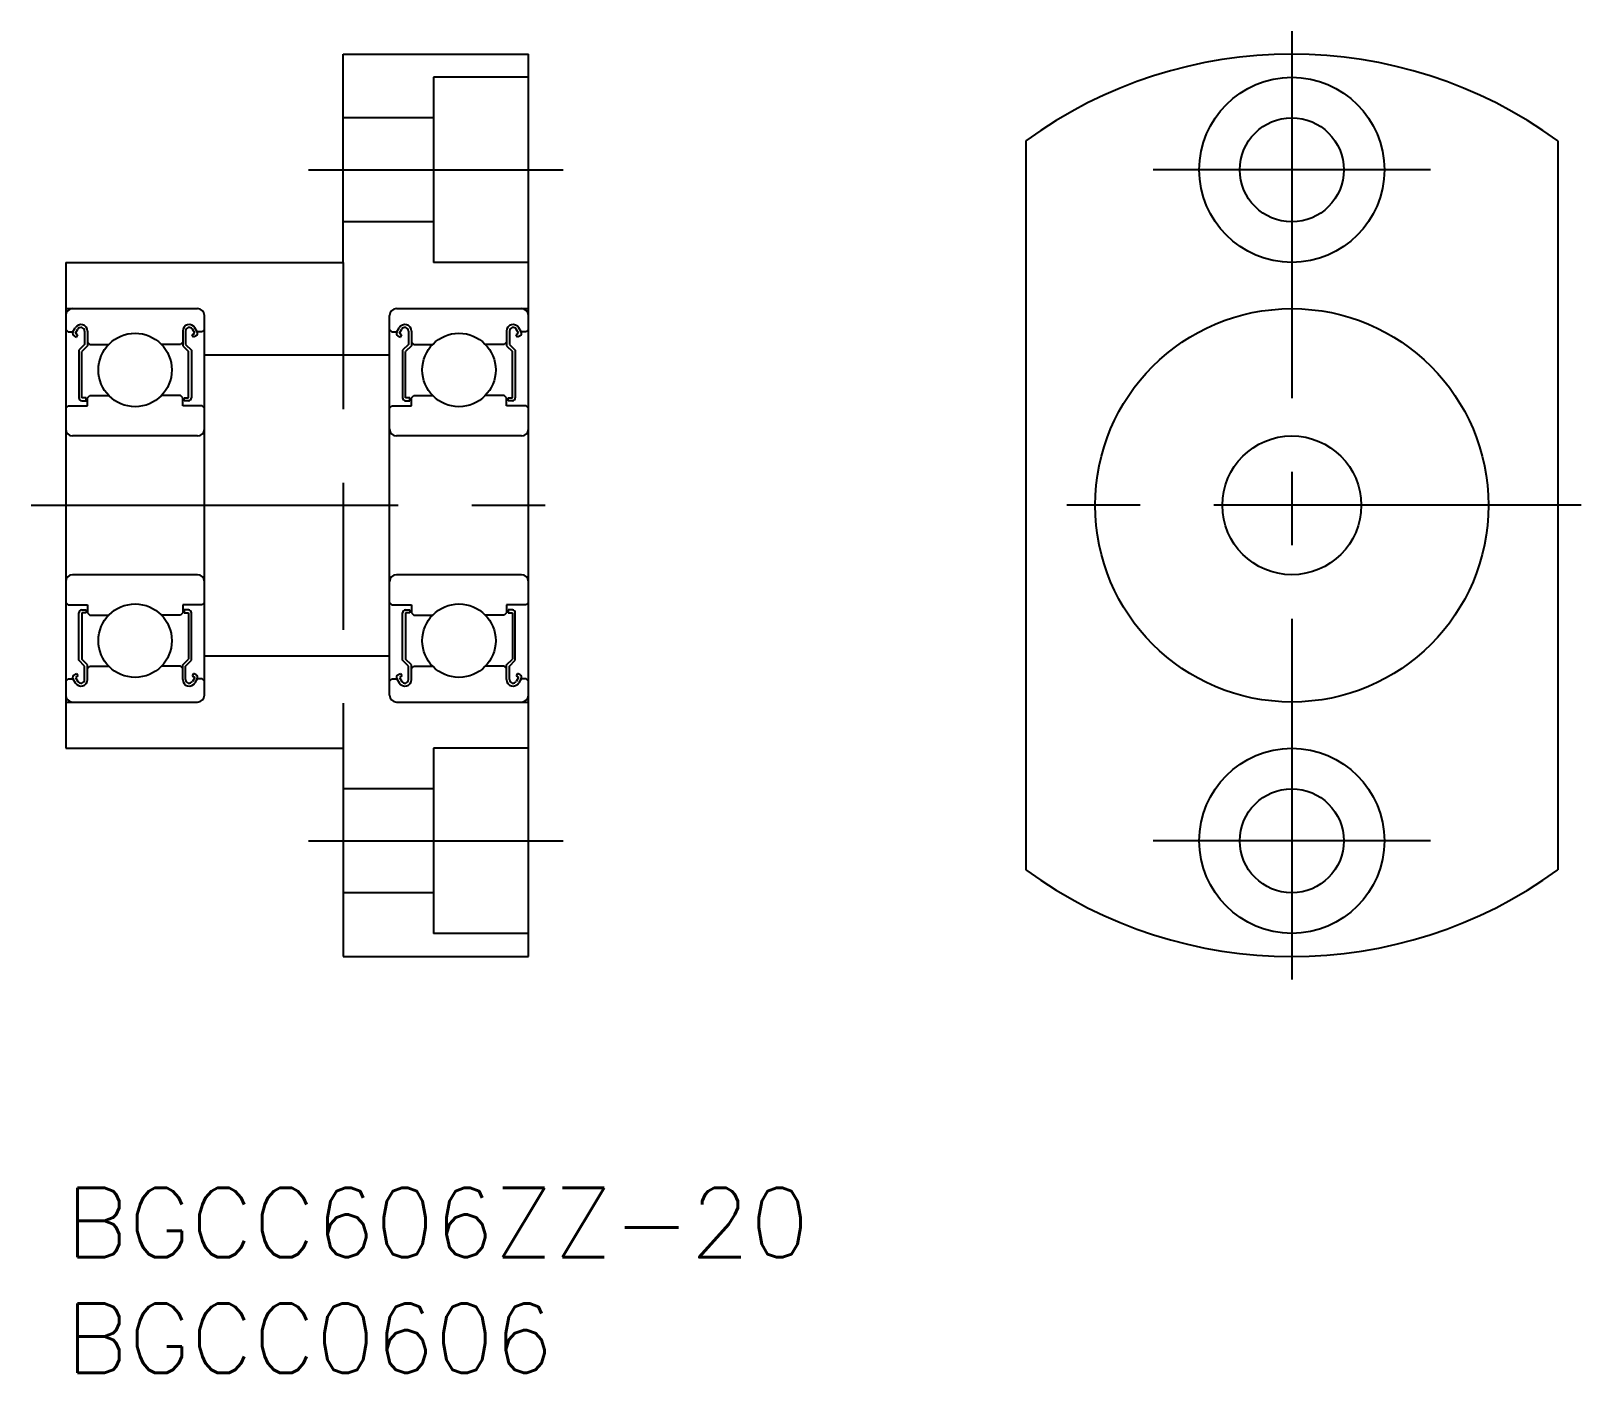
# Model space of a CAD drawing. Extents: x -1.5 to 65.5, y -8 to 50.
import ezdxf

# ---------------------------------------------------------------- set-up
doc = ezdxf.new("R2010")
doc.units = 0
doc.header["$LTSCALE"] = 0.5
doc.linetypes.add('CENTER', pattern=[50.8, 31.75, -6.35, 6.35, -6.35])
doc.linetypes.add('DASHED', pattern=[19.05, 12.7, -6.35])
for name, color, linetype in [('MSM_CENTER', 1, 'CENTER'), ('MSM_CONTINUOUS', 7, 'CONTINUOUS'), ('MSM_DASHED', 4, 'DASHED'), ('MSM_PART_NUMBER', 7, 'CONTINUOUS')]:
    doc.layers.add(name, color=color, linetype=linetype)
doc.styles.get("Standard").update_dxf_attribs({"font": 'txt.shx', "height": 3, "bigfont": 'bigfont.shx'})

msp = doc.modelspace()

# ---------------------------------------------------------------- linework, layer by layer
at = {"layer": 'MSM_CENTER'}
for p, q in [((53, 50), (53, 9)), ((10.5, 44), (21.5, 44)), ((59, 44), (47, 44)), ((-1.5, 29.5), (21.5, 29.5)), ((65.5, 29.5), (40.5, 29.5)), ((10.5, 15), (21.5, 15)), ((59, 15), (47, 15))]:
    msp.add_line(p, q, dxfattribs=at)
at = {"layer": 'MSM_CONTINUOUS'}
for p, q in [((12, 49), (20, 49)), ((12, 40), (12, 49)), ((20, 10), (20, 49)), ((20, 48), (15.9, 48)), ((15.9, 48), (15.9, 40)), ((15.9, 46.25), (12, 46.25)), ((41.5, 45.248), (41.5, 13.752)), ((64.5, 45.248), (64.5, 13.752)), ((15.9, 41.75), (12, 41.75)), ((0, 40), (0, 19)), ((0, 40), (12, 40)), ((20, 40), (15.9, 40)), ((0, 38), (5.7, 38)), ((6, 21.3), (6, 37.7)), ((14, 21.3), (14, 37.7)), ((14.3, 38), (20, 38)), ((0, 37.1), (0.1, 37)), ((0.1, 37), (0.314, 37)), ((0.314, 37), (0.416, 37.173)), ((0.423, 36.937), (0.525, 37.11)), ((0.531, 36.874), (0.423, 36.937)), ((0.469, 36.766), (0.531, 36.874)), ((0.816, 37.032), (0.816, 36.45)), ((0.942, 37.032), (0.942, 36.398)), ((5.058, 37.032), (5.058, 36.398)), ((5.184, 37.032), (5.184, 36.45)), ((5.469, 36.874), (5.577, 36.937)), ((5.531, 36.766), (5.469, 36.874)), ((5.577, 36.937), (5.475, 37.11)), ((5.686, 37), (5.584, 37.173)), ((5.9, 37), (5.686, 37)), ((6, 37.1), (5.9, 37)), ((14, 37.1), (14.1, 37)), ((14.1, 37), (14.314, 37)), ((14.314, 37), (14.416, 37.173)), ((14.423, 36.937), (14.525, 37.11)), ((14.531, 36.874), (14.423, 36.937)), ((14.469, 36.766), (14.531, 36.874)), ((14.816, 37.032), (14.816, 36.45)), ((14.942, 37.032), (14.942, 36.398)), ((19.058, 37.032), (19.058, 36.398)), ((19.184, 37.032), (19.184, 36.45)), ((19.469, 36.874), (19.577, 36.937)), ((19.531, 36.766), (19.469, 36.874)), ((19.577, 36.937), (19.475, 37.11)), ((19.686, 37), (19.584, 37.173)), ((19.9, 37), (19.686, 37)), ((20, 37.1), (19.9, 37)), ((0.36, 36.829), (0.469, 36.766)), ((0.816, 36.45), (0.565, 36.199)), ((0.565, 36.199), (0.565, 34.146)), ((0.942, 36.398), (0.691, 36.147)), ((0.942, 36.55), (1.042, 36.45)), ((1.042, 36.45), (1.855, 36.45)), ((4.958, 36.45), (4.145, 36.45)), ((5.058, 36.55), (4.958, 36.45)), ((5.058, 36.398), (5.309, 36.147)), ((5.184, 36.45), (5.435, 36.199)), ((5.435, 36.199), (5.435, 34.146)), ((5.64, 36.829), (5.531, 36.766)), ((14.36, 36.829), (14.469, 36.766)), ((14.816, 36.45), (14.565, 36.199)), ((14.565, 36.199), (14.565, 34.146)), ((14.942, 36.398), (14.691, 36.147)), ((14.942, 36.55), (15.042, 36.45)), ((15.042, 36.45), (15.855, 36.45)), ((18.958, 36.45), (18.145, 36.45)), ((19.058, 36.55), (18.958, 36.45)), ((19.058, 36.398), (19.309, 36.147)), ((19.184, 36.45), (19.435, 36.199)), ((19.435, 36.199), (19.435, 34.146)), ((19.64, 36.829), (19.531, 36.766)), ((0.691, 34.146), (0.691, 36.147)), ((5.309, 34.146), (5.309, 36.147)), ((6, 36), (14, 36)), ((14.691, 34.146), (14.691, 36.147)), ((19.309, 34.146), (19.309, 36.147)), ((0.942, 34.15), (1.042, 34.25)), ((1.042, 34.25), (1.855, 34.25)), ((4.958, 34.25), (4.145, 34.25)), ((5.058, 34.15), (4.958, 34.25)), ((14.942, 34.15), (15.042, 34.25)), ((15.042, 34.25), (15.855, 34.25)), ((18.958, 34.25), (18.145, 34.25)), ((19.058, 34.15), (18.958, 34.25)), ((0, 33.7), (0.1, 33.8)), ((0.1, 33.8), (0.942, 33.8)), ((0.879, 34.146), (0.691, 34.146)), ((0.691, 34.02), (0.879, 34.02)), ((0.879, 34.02), (0.879, 34.146)), ((0.942, 33.8), (0.942, 34.15)), ((5.058, 33.8), (5.058, 34.15)), ((5.9, 33.8), (5.058, 33.8)), ((5.121, 34.02), (5.121, 34.146)), ((5.121, 34.146), (5.309, 34.146)), ((5.309, 34.02), (5.121, 34.02)), ((6, 33.7), (5.9, 33.8)), ((14, 33.7), (14.1, 33.8)), ((14.1, 33.8), (14.942, 33.8)), ((14.879, 34.146), (14.691, 34.146)), ((14.691, 34.02), (14.879, 34.02)), ((14.879, 34.02), (14.879, 34.146)), ((14.942, 33.8), (14.942, 34.15)), ((19.058, 33.8), (19.058, 34.15)), ((19.9, 33.8), (19.058, 33.8)), ((19.121, 34.02), (19.121, 34.146)), ((19.121, 34.146), (19.309, 34.146)), ((19.309, 34.02), (19.121, 34.02)), ((20, 33.7), (19.9, 33.8)), ((5.7, 32.5), (0.3, 32.5)), ((4.35, 32.5), (4.35, 32.5)), ((19.7, 32.5), (14.3, 32.5)), ((5.7, 26.5), (0.3, 26.5)), ((19.7, 26.5), (14.3, 26.5)), ((0, 25.3), (0.1, 25.2)), ((0.1, 25.2), (0.942, 25.2)), ((0.565, 22.801), (0.565, 24.854)), ((0.691, 24.98), (0.879, 24.98)), ((0.691, 24.854), (0.691, 22.853)), ((0.879, 24.854), (0.691, 24.854)), ((0.879, 24.98), (0.879, 24.854)), ((0.942, 25.2), (0.942, 24.85)), ((0.942, 24.85), (1.042, 24.75)), ((5.058, 24.85), (4.958, 24.75)), ((5.9, 25.2), (5.058, 25.2)), ((5.058, 25.2), (5.058, 24.85)), ((5.121, 24.98), (5.121, 24.854)), ((5.309, 24.98), (5.121, 24.98)), ((5.121, 24.854), (5.309, 24.854)), ((5.309, 24.854), (5.309, 22.853)), ((5.435, 22.801), (5.435, 24.854)), ((6, 25.3), (5.9, 25.2)), ((14, 25.3), (14.1, 25.2)), ((14.1, 25.2), (14.942, 25.2)), ((14.565, 22.801), (14.565, 24.854)), ((14.691, 24.98), (14.879, 24.98)), ((14.691, 24.854), (14.691, 22.853)), ((14.879, 24.854), (14.691, 24.854)), ((14.879, 24.98), (14.879, 24.854)), ((14.942, 25.2), (14.942, 24.85)), ((14.942, 24.85), (15.042, 24.75)), ((19.058, 24.85), (18.958, 24.75)), ((19.058, 25.2), (19.058, 24.85)), ((19.9, 25.2), (19.058, 25.2)), ((19.121, 24.98), (19.121, 24.854)), ((19.309, 24.98), (19.121, 24.98)), ((19.121, 24.854), (19.309, 24.854)), ((19.309, 24.854), (19.309, 22.853)), ((19.435, 22.801), (19.435, 24.854)), ((20, 25.3), (19.9, 25.2)), ((1.042, 24.75), (1.855, 24.75)), ((4.958, 24.75), (4.145, 24.75)), ((15.042, 24.75), (15.855, 24.75)), ((18.958, 24.75), (18.145, 24.75)), ((0.816, 22.55), (0.565, 22.801)), ((0.942, 22.602), (0.691, 22.853)), ((5.058, 22.602), (5.309, 22.853)), ((5.184, 22.55), (5.435, 22.801)), ((6, 23), (14, 23)), ((14.816, 22.55), (14.565, 22.801)), ((14.942, 22.602), (14.691, 22.853)), ((19.058, 22.602), (19.309, 22.853)), ((19.184, 22.55), (19.435, 22.801)), ((0.36, 22.171), (0.469, 22.234)), ((0.531, 22.126), (0.423, 22.063)), ((0.469, 22.234), (0.531, 22.126)), ((0.816, 21.968), (0.816, 22.55)), ((0.942, 21.968), (0.942, 22.602)), ((0.942, 22.45), (1.042, 22.55)), ((1.042, 22.55), (1.855, 22.55)), ((4.958, 22.55), (4.145, 22.55)), ((5.058, 22.45), (4.958, 22.55)), ((5.058, 21.968), (5.058, 22.602)), ((5.184, 21.968), (5.184, 22.55)), ((5.531, 22.234), (5.469, 22.126)), ((5.469, 22.126), (5.577, 22.063)), ((5.64, 22.171), (5.531, 22.234)), ((14.36, 22.171), (14.469, 22.234)), ((14.531, 22.126), (14.423, 22.063)), ((14.469, 22.234), (14.531, 22.126)), ((14.816, 21.968), (14.816, 22.55)), ((14.942, 21.968), (14.942, 22.602)), ((14.942, 22.45), (15.042, 22.55)), ((15.042, 22.55), (15.855, 22.55)), ((18.958, 22.55), (18.145, 22.55)), ((19.058, 22.45), (18.958, 22.55)), ((19.058, 21.968), (19.058, 22.602)), ((19.184, 21.968), (19.184, 22.55)), ((19.531, 22.234), (19.469, 22.126)), ((19.469, 22.126), (19.577, 22.063)), ((19.64, 22.171), (19.531, 22.234)), ((0, 21.9), (0.1, 22)), ((0.1, 22), (0.314, 22)), ((0.314, 22), (0.416, 21.827)), ((0.423, 22.063), (0.525, 21.89)), ((5.577, 22.063), (5.475, 21.89)), ((5.686, 22), (5.584, 21.827)), ((5.9, 22), (5.686, 22)), ((6, 21.9), (5.9, 22)), ((14, 21.9), (14.1, 22)), ((14.1, 22), (14.314, 22)), ((14.314, 22), (14.416, 21.827)), ((14.423, 22.063), (14.525, 21.89)), ((19.577, 22.063), (19.475, 21.89)), ((19.686, 22), (19.584, 21.827)), ((19.9, 22), (19.686, 22)), ((20, 21.9), (19.9, 22)), ((0, 21), (5.7, 21)), ((14.3, 21), (20, 21)), ((0, 19), (12, 19)), ((12, 19), (12, 10)), ((20, 19), (15.9, 19)), ((15.9, 19), (15.9, 11)), ((15.9, 17.25), (12, 17.25)), ((15.9, 12.75), (12, 12.75)), ((20, 11), (15.9, 11)), ((12, 10), (20, 10))]:
    msp.add_line(p, q, dxfattribs=at)
for centre, radius in [((53, 44), 4), ((53, 44), 2.25), ((53, 29.5), 8.5), ((3, 35.35), 1.587), ((17, 35.35), 1.587), ((53, 29.5), 3), ((3, 23.65), 1.587), ((17, 23.65), 1.587), ((53, 15), 4), ((53, 15), 2.25)]:
    msp.add_circle(centre, radius, dxfattribs=at)
for centre, radius, start, end in [((53, 29.5), 19.5, 53.86119, 126.13881), ((0.3, 37.7), 0.3, 90, 180), ((5.7, 37.7), 0.3, 0, 90), ((14.3, 37.7), 0.3, 90, 180), ((19.7, 37.7), 0.3, 0, 90), ((0.423, 36.937), 0.126, 149.99264, 240.00259), ((0.66, 37.032), 0.282, 0, 150.00169), ((0.66, 37.032), 0.156, 0, 150.00191), ((5.34, 37.032), 0.282, 29.99831, 180), ((5.34, 37.032), 0.156, 29.99809, 180), ((5.577, 36.937), 0.126, 299.99741, 30.00736), ((14.423, 36.937), 0.126, 149.99264, 240.00259), ((14.66, 37.032), 0.282, 0, 150.00169), ((14.66, 37.032), 0.156, 0, 150.00191), ((19.34, 37.032), 0.282, 29.99831, 180), ((19.34, 37.032), 0.156, 29.99809, 180), ((19.577, 36.937), 0.126, 299.99741, 30.00736), ((0.691, 34.146), 0.126, 180.00005, 270.00003), ((5.309, 34.146), 0.126, 269.99997, 359.99995), ((14.691, 34.146), 0.126, 180.00005, 270.00003), ((19.309, 34.146), 0.126, 269.99997, 359.99995), ((0.3, 32.8), 0.3, 180, 270), ((5.7, 32.8), 0.3, 270, 0), ((14.3, 32.8), 0.3, 180, 270), ((19.7, 32.8), 0.3, 270, 0), ((0.3, 26.2), 0.3, 90, 180), ((5.7, 26.2), 0.3, 0, 90), ((14.3, 26.2), 0.3, 90, 180), ((19.7, 26.2), 0.3, 0, 90), ((0.691, 24.854), 0.126, 89.99997, 179.99995), ((5.309, 24.854), 0.126, 0.00005, 90.00003), ((14.691, 24.854), 0.126, 89.99997, 179.99995), ((19.309, 24.854), 0.126, 0.00005, 90.00003), ((0.423, 22.063), 0.126, 119.99741, 210.00736), ((5.577, 22.063), 0.126, 329.99264, 60.00259), ((14.423, 22.063), 0.126, 119.99741, 210.00736), ((19.577, 22.063), 0.126, 329.99264, 60.00259), ((0.66, 21.968), 0.282, 209.99831, 0), ((0.66, 21.968), 0.156, 209.99809, 0), ((5.34, 21.968), 0.282, 180, 330.00169), ((5.34, 21.968), 0.156, 180, 330.00191), ((14.66, 21.968), 0.282, 209.99831, 0), ((14.66, 21.968), 0.156, 209.99809, 0), ((19.34, 21.968), 0.282, 180, 330.00169), ((19.34, 21.968), 0.156, 180, 330.00191), ((0.3, 21.3), 0.3, 180, 270), ((5.7, 21.3), 0.3, 270, 0), ((14.3, 21.3), 0.3, 180, 270), ((19.7, 21.3), 0.3, 270, 0), ((53, 29.5), 19.5, 233.86118, 306.13881)]:
    msp.add_arc(centre, radius, start, end, dxfattribs=at)
at = {"layer": 'MSM_DASHED'}
msp.add_line((12, 40), (12, 19), dxfattribs=at)

# ---------------------------------------------------------------- texts
at = {"layer": 'MSM_PART_NUMBER'}
for s, p in [('BGCC606ZZ-20', (0, -3)), ('BGCC0606', (0, -8))]:
    msp.add_text(s, height=3, dxfattribs=at).set_placement(p)

doc.saveas('drawing.dxf')
